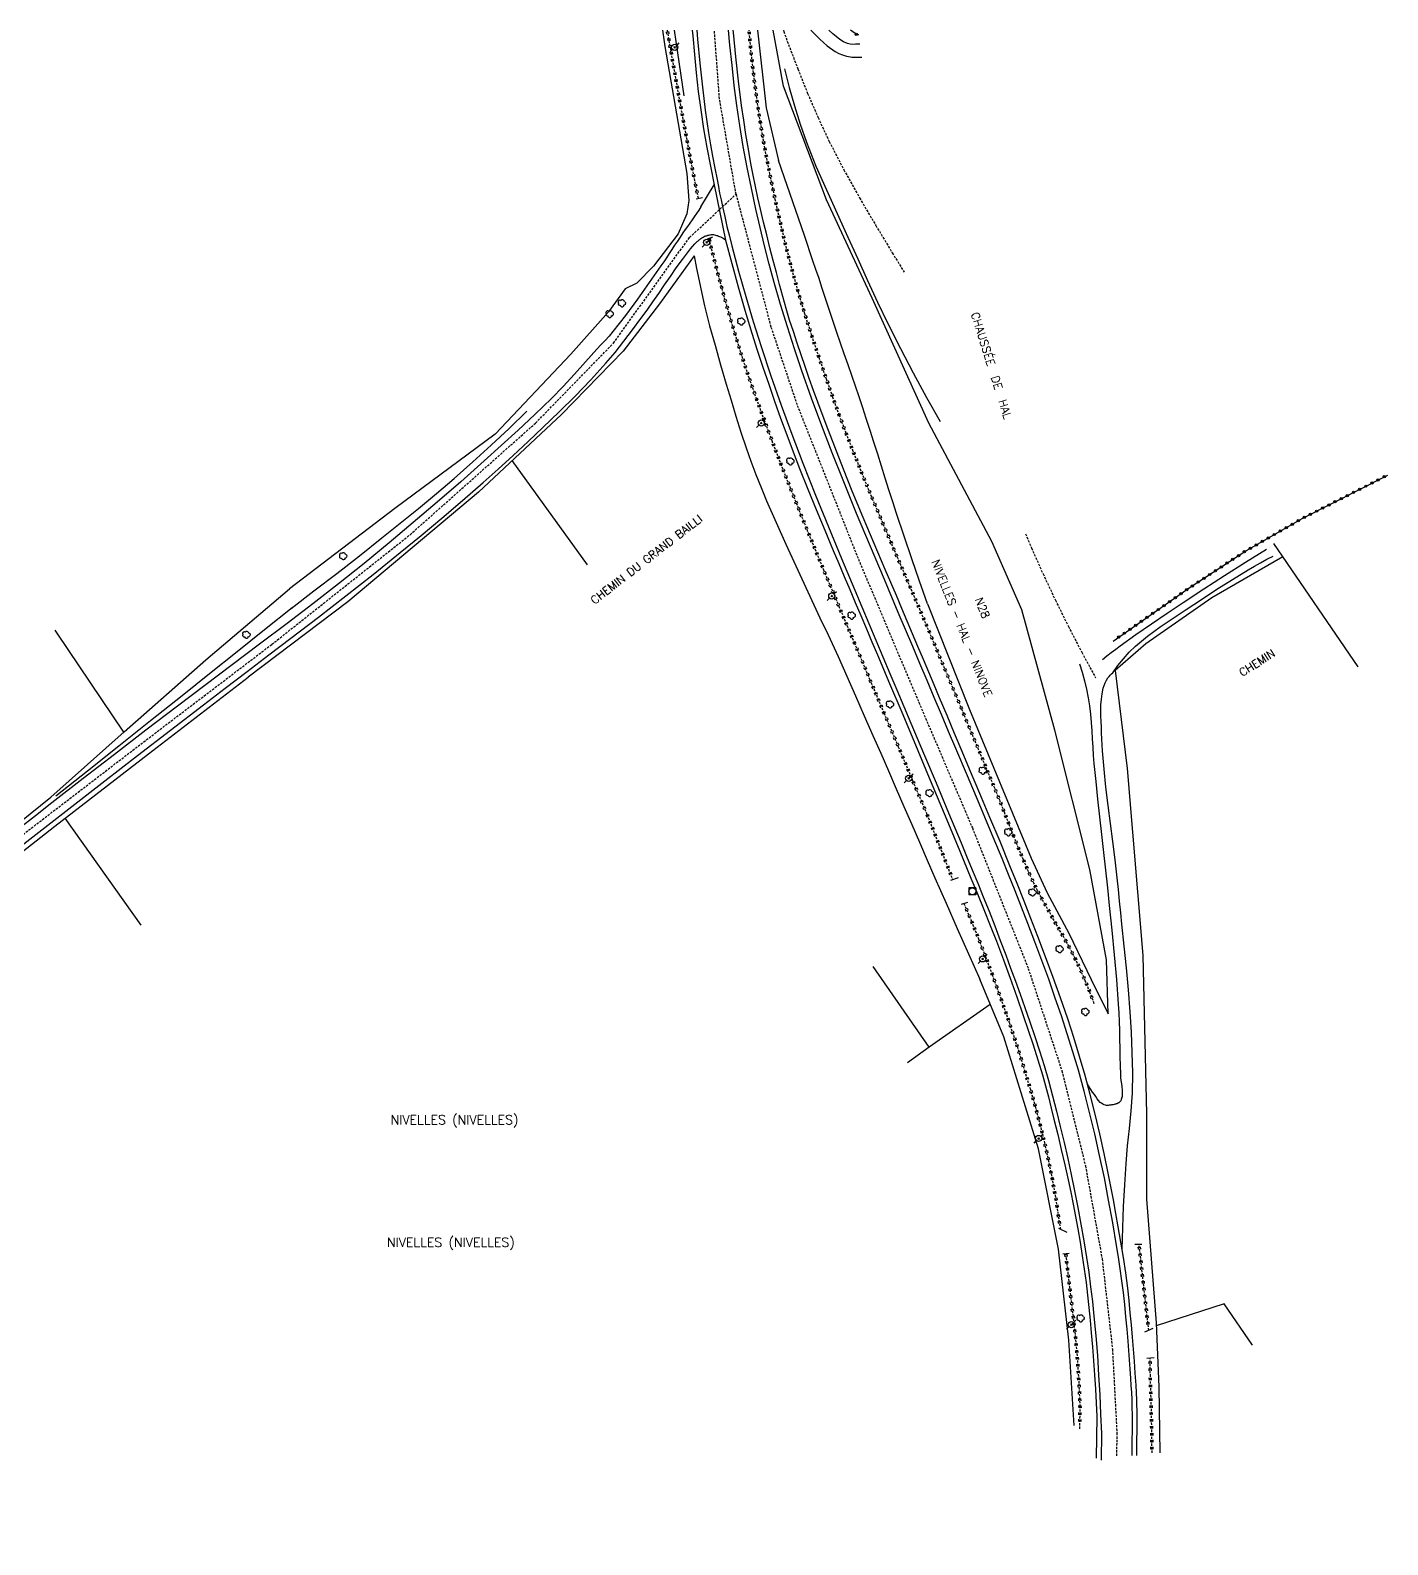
# Model space of a CAD drawing. Header units: millimetres. Extents: x 146000 to 146945, y 144000 to 145000.
# Drawn here: x 146380.1 to 146675, y 144671 to 145000 of the extents above; entities that cross this region are included whole.
import ezdxf
from ezdxf.enums import TextEntityAlignment as Align

# ---------------------------------------------------------------- set-up
doc = ezdxf.new("R2010")
doc.units = ezdxf.units.MM
doc.linetypes.add('DASHED', pattern=[0.75, 0.5, -0.25])
doc.layers.get('0').update_dxf_attribs({"linetype": 'CONTINUOUS'})
for name, color, linetype in [('W0001', 6, 'DASHED'), ('W0008', 7, 'CONTINUOUS'), ('W0017', 7, 'CONTINUOUS'), ('W0051', 7, 'CONTINUOUS'), ('W0070', 7, 'DASHED'), ('W0071', 7, 'CONTINUOUS'), ('W0120', 7, 'CONTINUOUS'), ('W0211', 2, 'CONTINUOUS'), ('W0220', 5, 'DASHED'), ('W0300', 7, 'CONTINUOUS'), ('W0323', 7, 'CONTINUOUS'), ('W0330', 7, 'CONTINUOUS'), ('W0420', 7, 'CONTINUOUS'), ('W0473', 7, 'CONTINUOUS'), ('W0980', 7, 'CONTINUOUS'), ('W0989', 7, 'CONTINUOUS'), ('W0990', 7, 'CONTINUOUS')]:
    doc.layers.add(name, color=color, linetype=linetype)
doc.styles.get("Standard").update_dxf_attribs({"font": 'romans.shx', "width": 0.85})

# ---------------------------------------------------------------- blocks, each defined once
blk = doc.blocks.new('T300')
for p, q in [((-0.8, 0.51), (-0.86, 0.34)), ((-0.86, 0.34), (-0.86, 0.17)), ((-0.86, 0.17), (-0.74, 0.06)), ((-0.69, 0.63), (-0.8, 0.51)), ((-0.8, -0.06), (-0.74, 0.06)), ((-0.74, 0.06), (-0.69, 0.11)), ((-0.57, 0.69), (-0.69, 0.63)), ((-0.46, 0.69), (-0.57, 0.69)), ((-0.29, 0.63), (-0.46, 0.69)), ((-0.29, 0.63), (-0.17, 0.74)), ((-0.23, 0.57), (-0.29, 0.63)), ((-0.17, 0.74), (-0.06, 0.8)), ((-0.06, 0.8), (0.06, 0.8)), ((0.06, 0.8), (0.23, 0.74)), ((0.23, 0.74), (0.34, 0.63)), ((0.34, 0.63), (0.4, 0.51)), ((0.46, 0.46), (0.34, 0.46)), ((0.4, 0.51), (0.4, 0.46)), ((0.57, 0.4), (0.46, 0.46)), ((0.57, 0.4), (0.69, 0.29)), ((0.69, 0.29), (0.74, 0.17)), ((0.74, 0.06), (0.69, -0.17)), ((0.74, 0.17), (0.74, 0.06)), ((-0.8, -0.17), (-0.8, -0.06)), ((-0.8, -0.23), (-0.8, -0.17)), ((-0.74, -0.34), (-0.8, -0.23)), ((-0.69, -0.4), (-0.74, -0.34)), ((-0.51, -0.46), (-0.69, -0.4)), ((-0.4, -0.46), (-0.51, -0.46)), ((-0.4, -0.46), (-0.34, -0.46)), ((-0.34, -0.46), (-0.34, -0.4)), ((-0.34, -0.51), (-0.34, -0.46)), ((-0.29, -0.63), (-0.34, -0.51)), ((-0.17, -0.74), (-0.29, -0.63)), ((-0.06, -0.8), (-0.17, -0.74)), ((0.06, -0.8), (-0.06, -0.8)), ((0.17, -0.74), (0.06, -0.8)), ((0.23, -0.69), (0.17, -0.74)), ((0.29, -0.46), (0.23, -0.46)), ((0.29, -0.63), (0.23, -0.69)), ((0.46, -0.4), (0.29, -0.46)), ((0.34, -0.51), (0.29, -0.63)), ((0.34, -0.51), (0.34, -0.46)), ((0.57, -0.34), (0.46, -0.4)), ((0.63, -0.29), (0.57, -0.34)), ((0.69, -0.17), (0.63, -0.29))]:
    blk.add_line(p, q)
blk = doc.blocks.new('T473')
for p, q in [((-0.166667, 0.166667), (0.166667, -0.166667)), ((-0.166667, -0.166667), (0.166667, 0.166667)), ((0.500001, 0.500001), (1.000002, 1.000002)), ((-1.000002, -1.000002), (-0.500001, -0.500001))]:
    blk.add_line(p, q)
blk.add_ellipse((0, 0), major_axis=(0.471405, 0.471405), ratio=1, start_param=5.4977871438, end_param=11.780972451)
blk = doc.blocks.new('T420')
for p, q in [((0.75, 0.75), (-0.75, 0.75)), ((-0.75, 0.75), (-0.75, -0.75)), ((0.75, 0.75), (0.75, -0.75)), ((0.75, -0.75), (-0.75, -0.75))]:
    blk.add_line(p, q)
blk.add_ellipse((0, 0), major_axis=(-0.53, 0.53), ratio=1, start_param=3.926991, end_param=10.210176)
blk = doc.blocks.new('t323o')
at = {"color": 0, "linetype": 'Continuous'}
for radius in [0.25, 0.15]:
    blk.add_circle((0, 0), radius, dxfattribs=at)
blk = doc.blocks.new('t220o')
at = {"color": 0, "linetype": 'Continuous'}
for p, q in [((-0.25, 0.25), (0.25, 0.25)), ((-0.25, -0.25), (0.25, -0.25))]:
    blk.add_line(p, q, dxfattribs=at)

msp = doc.modelspace()

# ---------------------------------------------------------------- linework, layer by layer
at = {"layer": 'W0001'}
for points in [[(146533.44, 144964.38), (146529.85, 144985.12), (146528.74, 145000)], [(146295.14, 144761.72), (146303.02, 144766.03), (146323.23, 144781.85), (146350.3, 144802.92), (146377.96, 144824.85), (146403.52, 144844.47), (146432.61, 144866.61), (146462.62, 144890.42), (146489.89, 144914.67), (146506.81, 144932.03), (146523.35, 144955.01), (146533.44, 144964.38)], [(146533.44, 144964.38), (146541.04, 144935.51), (146546.75, 144918.51), (146560.02, 144885.11), (146573.16, 144854), (146584.79, 144826.73), (146596.93, 144796.2), (146604.25, 144773.94), (146609.35, 144753.33), (146612.98, 144733.08), (146615.22, 144713.48), (146616.18, 144695.28), (146616.09, 144690.1)]]:
    msp.add_lwpolyline(points, dxfattribs=at)
at = {"layer": 'W0008'}
for points in [[(146523.94, 145000), (146524.04, 144998.79), (146524.4, 144994.77), (146524.79, 144990.75), (146525.23, 144986.73), (146525.76, 144982.72), (146526.39, 144978.62), (146527.11, 144974.53), (146527.88, 144970.46), (146528.68, 144966.39)], [(146620.49, 144690.37), (146620.49, 144690.37), (146620.6, 144699.16), (146620.6, 144699.16), (146620.49, 144702.4), (146620.34, 144705.64), (146620.18, 144708.26), (146619.99, 144710.87), (146619.77, 144713.49), (146619.55, 144716.1), (146619.33, 144718.75), (146619.1, 144721.41), (146618.85, 144724.06), (146618.55, 144726.71), (146618.1, 144730.05), (146617.59, 144733.39), (146617.05, 144736.72), (146616.49, 144740.05), (146615.98, 144742.98), (146615.45, 144745.9), (146614.9, 144748.82), (146614.31, 144751.74), (146613.4, 144756.01), (146612.46, 144760.28), (146611.46, 144764.54), (146610.39, 144768.78), (146609.26, 144772.93), (146608.08, 144777.06), (146606.83, 144781.18), (146605.51, 144785.27), (146603.97, 144789.78), (146602.35, 144794.25), (146600.68, 144798.71), (146598.99, 144803.16), (146597.52, 144807.01), (146596.02, 144810.84), (146594.5, 144814.67), (146592.96, 144818.49), (146590.8, 144823.74), (146588.61, 144828.98), (146586.4, 144834.21), (146584.2, 144839.45), (146582.57, 144843.34), (146580.94, 144847.23), (146579.3, 144851.12), (146577.66, 144855.01), (146576.49, 144857.79), (146575.32, 144860.56), (146574.15, 144863.33), (146572.97, 144866.1), (146571.8, 144868.88), (146570.63, 144871.65), (146569.46, 144874.42), (146568.28, 144877.19), (146565.87, 144882.85), (146563.45, 144888.51), (146561.05, 144894.18), (146558.71, 144899.87), (146556.78, 144904.68), (146554.89, 144909.51), (146553.03, 144914.35), (146551.22, 144919.2), (146550.28, 144921.77), (146549.36, 144924.35), (146548.47, 144926.93), (146547.58, 144929.52), (146546.74, 144932.03), (146545.91, 144934.54), (146545.09, 144937.06), (146544.32, 144939.59), (146543.58, 144942.18), (146542.88, 144944.77), (146542.21, 144947.37), (146541.53, 144949.97), (146540.81, 144952.75), (146540.1, 144955.54), (146539.41, 144958.33), (146538.76, 144961.12), (146538.2, 144963.59), (146537.67, 144966.07), (146537.16, 144968.55), (146536.68, 144971.03), (146536.12, 144974.19), (146535.59, 144977.35), (146535.11, 144980.51), (146534.66, 144983.68), (146534, 144988.96), (146533.4, 144994.25), (146532.88, 144999.55), (146532.84, 145000)], [(146525.83, 144961.64), (146528.68, 144966.39)], [(146525.83, 144961.64), (146525.36, 144960.91), (146524.87, 144960.2), (146524.38, 144959.5), (146523.88, 144958.8), (146523.38, 144958.1), (146522.88, 144957.4), (146522.39, 144956.69), (146521.9, 144955.98), (146521.3, 144955.09), (146520.7, 144954.19), (146520.11, 144953.29), (146519.53, 144952.39), (146518.94, 144951.49), (146518.34, 144950.59), (146517.74, 144949.7), (146517.13, 144948.81), (146514.6, 144945.18), (146512.05, 144941.58), (146509.43, 144938.01), (146506.7, 144934.53), (146505.86, 144933.54), (146504.98, 144932.58), (146504.09, 144931.64), (146503.21, 144930.69), (146500.77, 144927.99), (146498.33, 144925.29), (146495.86, 144922.61), (146493.32, 144920), (146489.76, 144916.52), (146486.13, 144913.12), (146482.45, 144909.78), (146478.74, 144906.46), (146473.65, 144901.94), (146468.51, 144897.46), (146463.33, 144893.04), (146458.1, 144888.67), (146452.62, 144884.19), (146447.09, 144879.78), (146441.51, 144875.42), (146435.89, 144871.13)], [(146436.7, 144867.94), (146442.71, 144872.5), (146448.68, 144877.11), (146454.59, 144881.79), (146460.47, 144886.52), (146465.02, 144890.26), (146469.54, 144894.04), (146474.03, 144897.87), (146478.47, 144901.74), (146481.78, 144904.68), (146485.05, 144907.64), (146488.3, 144910.64), (146491.5, 144913.69), (146495, 144917.1), (146498.47, 144920.54), (146501.87, 144924.06), (146505.16, 144927.67), (146507.15, 144930.03), (146509.07, 144932.45), (146510.94, 144934.9), (146512.79, 144937.37), (146514.11, 144939.18), (146515.4, 144941), (146516.66, 144942.85), (146517.92, 144944.69), (146519.19, 144946.54), (146520.47, 144948.37), (146521.79, 144950.18), (146523.14, 144951.96), (146523.58, 144952.51), (146524.02, 144953.06), (146524.48, 144953.59), (146524.98, 144954.09), (146525.12, 144954.22), (146525.27, 144954.34), (146525.43, 144954.45), (146525.58, 144954.56), (146525.81, 144954.74), (146526.04, 144954.92), (146526.28, 144955.09), (146526.54, 144955.23), (146526.57, 144955.25), (146526.59, 144955.26), (146526.62, 144955.26), (146526.65, 144955.27), (146526.68, 144955.27), (146526.71, 144955.28), (146526.74, 144955.29), (146526.77, 144955.29), (146526.86, 144955.32), (146526.96, 144955.35), (146527.05, 144955.38), (146527.15, 144955.41), (146527.24, 144955.44), (146527.34, 144955.47), (146527.44, 144955.49), (146527.53, 144955.52), (146527.72, 144955.55), (146527.91, 144955.59), (146528.1, 144955.61), (146528.29, 144955.62), (146528.52, 144955.6), (146528.74, 144955.56), (146528.96, 144955.51), (146529.18, 144955.45), (146529.4, 144955.39), (146529.62, 144955.31), (146529.83, 144955.23), (146530.04, 144955.13), (146530.33, 144954.97), (146530.63, 144954.82), (146530.91, 144954.64), (146531.17, 144954.43)], [(146531.17, 144954.43), (146532.5, 144949.34), (146533.9, 144944.28), (146535.36, 144939.23), (146536.9, 144934.2), (146538.07, 144930.5), (146539.29, 144926.8), (146540.54, 144923.12), (146541.83, 144919.45)], [(146541.83, 144919.45), (146543.14, 144915.76), (146544.48, 144912.09), (146545.85, 144908.43), (146547.26, 144904.79), (146549.04, 144900.32), (146550.86, 144895.87), (146552.72, 144891.44), (146554.57, 144887), (146555.76, 144884.16), (146556.95, 144881.33), (146558.15, 144878.49), (146559.36, 144875.66), (146560.56, 144872.83), (146561.77, 144869.99), (146562.97, 144867.16), (146564.17, 144864.33), (146566.81, 144858.09), (146569.45, 144851.85), (146572.08, 144845.61), (146574.7, 144839.36), (146577.16, 144833.48), (146579.61, 144827.59), (146582.05, 144821.7), (146584.47, 144815.8), (146585.88, 144812.39), (146587.28, 144808.97), (146588.67, 144805.54), (146590.02, 144802.1), (146591.52, 144798.09), (146592.99, 144794.07), (146594.42, 144790.04), (146595.82, 144786), (146596.91, 144782.78), (146597.98, 144779.56), (146599.01, 144776.33), (146599.99, 144773.08), (146600.67, 144770.69), (146601.3, 144768.28), (146601.92, 144765.86), (146602.52, 144763.44), (146603.33, 144760.15), (146604.11, 144756.86), (146604.87, 144753.56), (146605.61, 144750.25), (146606.17, 144747.6), (146606.71, 144744.95), (146607.23, 144742.29), (146607.72, 144739.62), (146608.21, 144736.71), (146608.66, 144733.79), (146609.09, 144730.86), (146609.48, 144727.93), (146609.8, 144725.22), (146610.09, 144722.5), (146610.36, 144719.77), (146610.61, 144717.05), (146610.88, 144714), (146611.13, 144710.94), (146611.35, 144707.88), (146611.55, 144704.82), (146611.71, 144701.83), (146611.84, 144698.84), (146611.84, 144698.84), (146611.69, 144689.83), (146611.69, 144689.83)], [(146435.89, 144871.13), (146429.93, 144866.65), (146423.97, 144862.17), (146418.02, 144857.67), (146412.09, 144853.15), (146405.24, 144847.93), (146398.4, 144842.68), (146391.57, 144837.42), (146384.76, 144832.14), (146381.23, 144829.38), (146377.7, 144826.62)], [(146377.41, 144822.25), (146383.28, 144826.83), (146389.15, 144831.4), (146396.28, 144836.94), (146403.41, 144842.46), (146410.56, 144847.97), (146417.71, 144853.47), (146422.45, 144857.1), (146427.2, 144860.72), (146431.95, 144864.34), (146436.7, 144867.94)]]:
    msp.add_lwpolyline(points, dxfattribs=at)
at = {"layer": 'W0017'}
for points in [[(146549.7, 145000), (146550.13, 144999.57), (146551.62, 144998.05), (146553.21, 144996.61), (146554.97, 144995.38), (146555.76, 144994.97), (146556.59, 144994.65), (146557.44, 144994.41), (146558.3, 144994.22), (146558.59, 144994.18), (146558.89, 144994.17), (146559.18, 144994.18), (146559.47, 144994.18), (146559.94, 144994.18), (146560.42, 144994.18), (146560.74, 144994.19)], [(146560.37, 144996.99), (146559.98, 144996.97), (146559.4, 144996.95), (146558.82, 144996.94), (146558.23, 144996.99), (146557.65, 144997.12), (146556.77, 144997.51), (146555.96, 144998.03), (146555.21, 144998.62), (146554.48, 144999.22), (146553.58, 145000)]]:
    msp.add_lwpolyline(points, dxfattribs=at)
at = {"layer": 'W0051'}
for points in [[(146524.92, 145000), (146525.08, 144998.04), (146525.58, 144992.84), (146526.13, 144987.65), (146526.42, 144985.16), (146526.74, 144982.67), (146527.08, 144980.18), (146527.46, 144977.7), (146527.88, 144975.15), (146528.33, 144972.62), (146528.81, 144970.08), (146529.33, 144967.56)], [(146619.51, 144690.37), (146619.6, 144699.1), (146619.6, 144699.1), (146619.6, 144699.1), (146619.6, 144699.1), (146619.54, 144700.98), (146619.48, 144702.52), (146619.41, 144704.06), (146619.32, 144705.61), (146619.23, 144707.15), (146619.1, 144709.17), (146618.95, 144711.18), (146618.8, 144713.19), (146618.63, 144715.2), (146618.4, 144717.86), (146618.16, 144720.51), (146617.9, 144723.16), (146617.6, 144725.8), (146617.28, 144728.36), (146616.92, 144730.91), (146616.54, 144733.46), (146616.13, 144736), (146615.29, 144740.91), (146614.4, 144745.82), (146613.46, 144750.71), (146612.44, 144755.58), (146611.39, 144760.24), (146610.27, 144764.88), (146609.08, 144769.51), (146607.82, 144774.11), (146606.65, 144778.06), (146605.42, 144781.97), (146604.13, 144785.88), (146602.8, 144789.77), (146601.37, 144793.84), (146599.88, 144797.89), (146598.36, 144801.94), (146596.83, 144805.97), (146595.46, 144809.51), (146594.07, 144813.05), (146592.66, 144816.58), (146591.23, 144820.1), (146588.75, 144826.08), (146586.23, 144832.05), (146583.7, 144838.01), (146581.18, 144843.98), (146579.62, 144847.67), (146578.06, 144851.37), (146576.5, 144855.06), (146574.94, 144858.75), (146573.38, 144862.44), (146571.82, 144866.14), (146570.26, 144869.83), (146568.7, 144873.53), (146565.67, 144880.7), (146562.63, 144887.87), (146559.62, 144895.05), (146556.69, 144902.27), (146554.36, 144908.18), (146552.06, 144914.1), (146549.84, 144920.05), (146547.71, 144926.04), (146546.12, 144930.81), (146544.59, 144935.6), (146543.14, 144940.41), (146541.75, 144945.23), (146540.67, 144949.19), (146539.64, 144953.17), (146538.68, 144957.15), (146537.76, 144961.15), (146536.79, 144965.67), (146535.87, 144970.21), (146535.02, 144974.76), (146534.26, 144979.32), (146533.62, 144983.67), (146533.06, 144988.04), (146532.57, 144992.41), (146532.12, 144996.78), (146531.82, 145000)], [(146529.33, 144967.56), (146529.6, 144966.09), (146529.88, 144964.62), (146530.18, 144963.16), (146530.49, 144961.7), (146530.98, 144959.55), (146531.48, 144957.41), (146532, 144955.27), (146532.55, 144953.14)], [(146528.68, 144966.39), (146531.17, 144954.43)], [(146532.55, 144953.14), (146534, 144947.64), (146535.54, 144942.16), (146537.16, 144936.71), (146538.87, 144931.28), (146541, 144924.9), (146543.24, 144918.56), (146545.57, 144912.25), (146547.95, 144905.96), (146550.68, 144899.02), (146553.51, 144892.12), (146556.38, 144885.23), (146559.25, 144878.35), (146560.76, 144874.74), (146562.28, 144871.12), (146563.81, 144867.51), (146565.34, 144863.91), (146566.87, 144860.3), (146568.4, 144856.69), (146569.93, 144853.08), (146571.45, 144849.47), (146574.18, 144842.98), (146576.9, 144836.49), (146579.61, 144830), (146582.32, 144823.5), (146583.54, 144820.57), (146584.76, 144817.64), (146585.98, 144814.7), (146587.17, 144811.76), (146588.41, 144808.61), (146589.64, 144805.45), (146590.85, 144802.29), (146592.04, 144799.12), (146593.1, 144796.28), (146594.15, 144793.43), (146595.18, 144790.58), (146596.18, 144787.71), (146597.27, 144784.58), (146598.34, 144781.43), (146599.38, 144778.28), (146600.36, 144775.1), (146601.31, 144771.82), (146602.21, 144768.51), (146603.06, 144765.2), (146603.89, 144761.88), (146604.72, 144758.39), (146605.52, 144754.9), (146606.28, 144751.4), (146607.01, 144747.89), (146607.72, 144744.28), (146608.39, 144740.67), (146609.02, 144737.04), (146609.6, 144733.42), (146610.07, 144730.23), (146610.48, 144727.05), (146610.86, 144723.86), (146611.2, 144720.66), (146611.59, 144716.39), (146611.94, 144712.11), (146612.22, 144707.82), (146612.47, 144703.54), (146612.66, 144699.35), (146612.81, 144695.15), (146612.78, 144689.38), (146612.78, 144689.38)]]:
    msp.add_lwpolyline(points, dxfattribs=at)
at = {"layer": 'W0070'}
for points in [[(146543.72, 145000), (146543.81, 144999.74), (146544.84, 144996.93), (146546.88, 144991.6), (146549, 144986.29), (146551.26, 144981.04), (146553.68, 144975.87), (146556.87, 144969.68), (146560.27, 144963.6), (146563.8, 144957.61), (146567.4, 144951.67), (146569.95, 144947.46)], [(146596.36, 144890.62), (146597.64, 144887.55), (146600.14, 144881.91), (146602.84, 144876.18), (146605.65, 144870.5), (146608.56, 144864.87), (146611.57, 144859.29)]]:
    msp.add_lwpolyline(points, dxfattribs=at)
at = {"layer": 'W0071'}
for points in [[(146648.68, 144887.23), (146644.12, 144884.38), (146639.58, 144881.5), (146635.07, 144878.58), (146630.58, 144875.62), (146627.13, 144873.32), (146623.7, 144871), (146620.29, 144868.65), (146616.92, 144866.24), (146615.93, 144865.51), (146614.95, 144864.76), (146613.99, 144864), (146613.03, 144863.23)], [(146615.34, 144860.44), (146616.42, 144861.99), (146617.59, 144863.47), (146618.85, 144864.87), (146620.2, 144866.2), (146622.81, 144868.4), (146625.58, 144870.38), (146628.41, 144872.26), (146631.23, 144874.14), (146634.55, 144876.37), (146637.9, 144878.57), (146641.28, 144880.72), (146644.71, 144882.8), (146646.05, 144883.58), (146647.41, 144884.34), (146648.78, 144885.07), (146650.17, 144885.77)], [(146608.09, 144862.34), (146608.67, 144860.53), (146609.18, 144858.7), (146609.62, 144856.85), (146609.98, 144854.99), (146610.24, 144853.21), (146610.45, 144851.42), (146610.6, 144849.64), (146610.72, 144847.84), (146610.83, 144846.05), (146610.94, 144844.26), (146611.06, 144842.48), (146611.21, 144840.69), (146611.6, 144836.83), (146612, 144832.97), (146612.42, 144829.11), (146612.85, 144825.26), (146613.28, 144821.4), (146613.71, 144817.54), (146614.12, 144813.69), (146614.51, 144809.83), (146615.06, 144804.49), (146615.61, 144799.15), (146616.11, 144793.8), (146616.5, 144788.44), (146616.6, 144786.54), (146616.67, 144784.63), (146616.73, 144782.72), (146616.77, 144780.81), (146616.8, 144778.9), (146616.84, 144776.99), (146616.88, 144775.08), (146616.94, 144773.17), (146616.98, 144772.49), (146617.07, 144771.82), (146617.17, 144771.15), (146617.26, 144770.48), (146617.33, 144769.78), (146617.35, 144769.09), (146617.3, 144768.39), (146617.15, 144767.7), (146617.1, 144767.56), (146617.03, 144767.44), (146616.94, 144767.33), (146616.85, 144767.23), (146616.79, 144767.17), (146616.74, 144767.12), (146616.68, 144767.07), (146616.61, 144767.03), (146616.55, 144766.98), (146616.48, 144766.94), (146616.41, 144766.9), (146616.33, 144766.86), (146616.24, 144766.83), (146616.15, 144766.79), (146616.05, 144766.76), (146615.96, 144766.73), (146615.78, 144766.68), (146615.59, 144766.64), (146615.4, 144766.59), (146615.22, 144766.56), (146615.03, 144766.53), (146614.85, 144766.5), (146614.66, 144766.48), (146614.48, 144766.46), (146614.29, 144766.45), (146614.11, 144766.43), (146613.92, 144766.43), (146613.73, 144766.46), (146613.42, 144766.56), (146613.12, 144766.71), (146612.84, 144766.9), (146612.58, 144767.1), (146612.21, 144767.48), (146611.89, 144767.9), (146611.6, 144768.34), (146611.31, 144768.77), (146610.92, 144769.33), (146610.53, 144769.9), (146610.16, 144770.47), (146609.8, 144771.05)], [(146617.31, 144735.21), (146617.45, 144739.86), (146617.64, 144744.51), (146617.88, 144749.16), (146618.17, 144753.8), (146618.5, 144757.62), (146618.93, 144761.44), (146619.32, 144765.26), (146619.55, 144769.09), (146619.62, 144773.52), (146619.53, 144777.94), (146619.35, 144782.36), (146619.1, 144786.78), (146618.74, 144791.54), (146618.26, 144796.29), (146617.75, 144801.04), (146617.26, 144805.78), (146617.02, 144808.3), (146616.77, 144810.82), (146616.53, 144813.34), (146616.28, 144815.86), (146615.84, 144819.8), (146615.34, 144823.74), (146614.82, 144827.67), (146614.3, 144831.6), (146613.81, 144835.54), (146613.39, 144839.49), (146613.06, 144843.45), (146612.85, 144847.41), (146612.81, 144848.62), (146612.76, 144849.82), (146612.72, 144851.03), (146612.7, 144852.23), (146612.73, 144853.45), (146612.82, 144854.66), (146612.97, 144855.87), (146613.21, 144857.07), (146613.39, 144857.66), (146613.63, 144858.24), (146613.91, 144858.79), (146614.24, 144859.31), (146614.48, 144859.62), (146614.74, 144859.92), (146615.03, 144860.19), (146615.33, 144860.44)]]:
    msp.add_lwpolyline(points, dxfattribs=at)
at = {"layer": 'W0120'}
for points in [[(146524.8, 144963.35), (146526.16, 144963.67)], [(146528.3, 144955.04), (146527.17, 144954.6)], [(146581.71, 144815.86), (146580.04, 144815.27)], [(146582.4, 144810.13), (146583.81, 144810.6)], [(146605.42, 144738.86), (146603.61, 144739.7)], [(146604.46, 144734.18), (146605.84, 144734.35)], [(146620.11, 144736.32), (146621.58, 144736.26)], [(146623.98, 144717.95), (146622.2, 144717.15)], [(146622.67, 144711.51), (146624.29, 144711.64)]]:
    msp.add_lwpolyline(points, dxfattribs=at)
at = {"layer": 'W0211'}
for points in [[(146522.18, 144985.75), (146520.82, 144995.07), (146520.11, 145000)], [(146543.96, 144991.61), (146544.98, 144987.58), (146546.12, 144983.59), (146547.38, 144979.63), (146548.75, 144975.71), (146550.81, 144970.47), (146553.07, 144965.31), (146555.42, 144960.19), (146557.76, 144955.07), (146559.88, 144950.35), (146562.01, 144945.64), (146564.19, 144940.94), (146566.44, 144936.29), (146569.16, 144930.9), (146571.96, 144925.56), (146574.83, 144920.25), (146577.78, 144914.99)], [(146575.02, 144875.42), (146573.31, 144880.3), (146571.62, 144885.19), (146569.96, 144890.08), (146568.32, 144894.99), (146567.48, 144897.56), (146566.65, 144900.14), (146565.84, 144902.73), (146565.03, 144905.32), (146564.22, 144907.9), (146563.41, 144910.49), (146562.58, 144913.07), (146561.74, 144915.65), (146560.96, 144917.99), (146560.18, 144920.34), (146559.38, 144922.68), (146558.58, 144925.01), (146557.77, 144927.35), (146556.97, 144929.69), (146556.17, 144932.03), (146555.37, 144934.37), (146554.72, 144936.32), (146554.06, 144938.26), (146553.41, 144940.21), (146552.77, 144942.16), (146552.12, 144944.11), (146551.47, 144946.06), (146550.81, 144948), (146550.15, 144949.95), (146548.3, 144955.4), (146546.44, 144960.85), (146544.57, 144966.3), (146542.69, 144971.74)], [(146524.35, 144951.01), (146524.85, 144948.27), (146525.4, 144945.54), (146525.99, 144942.82), (146526.62, 144940.11), (146527.71, 144935.83), (146528.88, 144931.57), (146530.09, 144927.33), (146531.33, 144923.09), (146532.35, 144919.63), (146533.38, 144916.17), (146534.46, 144912.73), (146535.61, 144909.31), (146536.66, 144906.41), (146537.76, 144903.53), (146538.91, 144900.66), (146540.09, 144897.81), (146542.14, 144893.06), (146544.26, 144888.35), (146546.43, 144883.66), (146548.59, 144878.96), (146549.46, 144877.08), (146550.34, 144875.2), (146551.22, 144873.33), (146552.11, 144871.45), (146553, 144869.58), (146553.88, 144867.7), (146554.76, 144865.82), (146555.62, 144863.94), (146557.54, 144859.67), (146559.43, 144855.39), (146561.31, 144851.1), (146563.18, 144846.82), (146564.88, 144842.95), (146566.56, 144839.09), (146568.25, 144835.22), (146569.93, 144831.35), (146571.61, 144827.48), (146573.29, 144823.61), (146574.98, 144819.74), (146576.67, 144815.88), (146579.09, 144810.36), (146581.51, 144804.86), (146583.95, 144799.35), (146586.39, 144793.85)], [(146436.77, 144874.42), (146441.75, 144878.19), (146446.7, 144882), (146451.62, 144885.84), (146456.51, 144889.72), (146460.48, 144892.9), (146464.44, 144896.11), (146468.36, 144899.35), (146472.23, 144902.66), (146476.25, 144906.22), (146480.23, 144909.84), (146484.15, 144913.5), (146488.02, 144917.23)], [(146385.65, 144833.67), (146392.51, 144839.12), (146399.37, 144844.57), (146406.22, 144850.02), (146413.08, 144855.48), (146419.06, 144860.25), (146425.03, 144865.02), (146431.01, 144869.8), (146436.98, 144874.57)]]:
    msp.add_lwpolyline(points, dxfattribs=at)
at = {"layer": 'W0220'}
for points in [[(146518.48, 145000), (146519.17, 144995.96), (146520.88, 144986.29), (146522.65, 144976.64), (146524.48, 144966.99)], [(146611.27, 144788.53), (146610.33, 144791.02), (146609.33, 144793.49), (146608.27, 144795.93), (146607.14, 144798.34), (146606.48, 144799.64), (146605.8, 144800.92), (146605.1, 144802.19), (146604.38, 144803.45), (146603.65, 144804.71), (146602.92, 144805.97), (146602.21, 144807.23), (146601.5, 144808.49), (146600.64, 144810.04), (146599.78, 144811.57), (146598.93, 144813.13), (146598.14, 144814.7), (146596.98, 144817.24), (146595.87, 144819.8), (146594.81, 144822.37), (146593.77, 144824.96), (146592.76, 144827.55), (146591.74, 144830.15), (146590.72, 144832.74), (146589.66, 144835.32), (146586.15, 144843.76), (146582.63, 144852.19), (146579.09, 144860.62), (146575.55, 144869.05), (146573.47, 144873.98), (146571.36, 144878.9), (146569.24, 144883.82), (146567.13, 144888.74), (146565.02, 144893.66), (146562.94, 144898.59), (146560.9, 144903.54), (146558.91, 144908.51), (146557.39, 144912.41), (146555.92, 144916.32), (146554.5, 144920.24), (146553.11, 144924.18), (146551.49, 144928.92), (146549.91, 144933.66), (146548.4, 144938.43), (146546.96, 144943.22), (146545.94, 144946.8), (146544.99, 144950.41), (146544.08, 144954.02), (146543.23, 144957.65), (146541.98, 144963.21), (146540.8, 144968.78), (146539.71, 144974.36), (146538.75, 144979.98), (146537.94, 144985.35), (146537.24, 144990.74), (146536.64, 144996.15), (146536.3, 145000)], [(146524.48, 144966.99), (146525.23, 144963.45)], [(146527.52, 144954.74), (146529.15, 144948.31), (146530.89, 144941.91), (146532.73, 144935.53), (146534.69, 144929.19), (146536.22, 144924.58), (146537.83, 144919.99), (146539.51, 144915.43), (146541.22, 144910.88), (146543.14, 144905.83), (146545.12, 144900.8), (146547.12, 144895.78), (146549.15, 144890.78), (146552.43, 144882.82), (146555.76, 144874.89), (146559.12, 144866.98), (146562.47, 144859.05), (146565.58, 144851.7), (146568.69, 144844.36), (146571.8, 144837.01), (146574.92, 144829.67)], [(146574.92, 144829.67), (146580.53, 144815.44)], [(146582.97, 144810.32), (146584.57, 144806.49), (146586.12, 144802.65), (146587.62, 144798.79), (146589.08, 144794.91), (146590.95, 144789.72), (146592.76, 144784.51), (146594.5, 144779.28), (146596.15, 144774.02), (146597.32, 144770.14), (146598.43, 144766.25), (146599.47, 144762.34), (146600.44, 144758.4), (146601.28, 144754.59), (146602.06, 144750.77), (146602.75, 144746.93), (146603.38, 144743.08)], [(146604.02, 144739.51), (146603.38, 144743.08)], [(146608.21, 144700.99), (146607.99, 144706.06), (146607.66, 144711.28), (146607.25, 144715.92), (146606.73, 144720.56), (146606.17, 144725.18), (146605.62, 144729.81), (146605.5, 144730.92), (146605.37, 144732.04), (146605.24, 144733.15), (146605.11, 144734.26)], [(146623.11, 144717.56), (146621.01, 144736.28)], [(146623.46, 144707.55), (146623.42, 144711.57)], [(146623.79, 144695.53), (146623.65, 144701.49), (146623.46, 144707.55)], [(146608.13, 144696.16), (146608.21, 144700.84), (146608.21, 144700.99)], [(146623.82, 144690.97), (146623.79, 144695.43), (146623.79, 144695.53)]]:
    msp.add_lwpolyline(points, dxfattribs=at)
at = {"layer": 'W0323'}
for points in [[(146560.1, 144999.04), (146559.8, 144998.94), (146558.34, 145000)], [(146615.36, 144867.31), (146632.12, 144878.99), (146643.98, 144886.77), (146656.44, 144893.95), (146675.03, 144903.38)]]:
    msp.add_lwpolyline(points, dxfattribs=at)
at = {"layer": 'W0330'}
for points in [[(146517.45, 145000), (146517.98, 144996.49), (146522.73, 144968.9), (146523.22, 144963), (146522.74, 144960.1), (146520.88, 144955.79), (146515.51, 144948.78), (146511.89, 144945.03), (146509.34, 144943.81), (146505.75, 144938.82), (146497.57, 144929.63), (146481.14, 144912.26), (146459.29, 144896.09), (146436.41, 144878.64)], [(146538.08, 145000), (146539.99, 144983.13), (146542.69, 144971.74)], [(146614.27, 144786.33), (146613.96, 144798.06), (146610.3, 144817.65), (146602.74, 144847.99), (146595.56, 144874.07), (146589.03, 144888.92), (146575.36, 144914.68), (146563.02, 144941.78), (146553.1, 144963.15), (146543.78, 144987.86), (146541.49, 145000)], [(146524.35, 144951.01), (146516.8, 144940.61), (146508.89, 144930.28), (146495.54, 144916.55), (146477.46, 144899.64), (146449.07, 144875.82), (146427.47, 144859.48)], [(146501.15, 144883.88), (146484.83, 144906.54)], [(146668.6, 144861.72), (146650.28, 144888.5)], [(146652.26, 144885.59), (146636.8, 144876.67), (146622.49, 144866.69), (146615.82, 144860.9), (146618.41, 144839.6), (146621.79, 144798.97), (146622.6, 144764.61), (146622.61, 144746.04), (146624.72, 144719.23), (146625.3, 144705.24), (146625.54, 144690.93)], [(146297.53, 144776.82), (146293.04, 144774.04), (146295, 144770.82), (146297.25, 144768.88), (146299, 144768.43), (146301.54, 144769.03), (146305.69, 144771.12), (146322.75, 144784.47), (146337, 144795.41), (146357.27, 144811.82), (146366.17, 144818.65), (146384.59, 144833.39), (146400.48, 144847.57), (146418.24, 144863.24), (146436.41, 144878.64)], [(146575.02, 144875.42), (146584.13, 144852.42), (146597.55, 144820.14), (146601.05, 144812.62), (146605.72, 144803.86), (146610.62, 144793.81), (146614.27, 144786.33)], [(146400.45, 144847.54), (146385.95, 144869.05), (146385.54, 144869.67)], [(146299.96, 144671), (146300.73, 144687.96), (146301.7, 144717.95), (146301.55, 144740.25), (146300.6, 144756.93), (146300.91, 144758.67), (146302.1, 144760.64), (146304.44, 144763.06), (146317.33, 144773.85), (146344, 144794.86), (146369.53, 144814.68), (146385.45, 144827.13), (146405.82, 144842.78), (146427.47, 144859.48)], [(146404.21, 144805.61), (146387.71, 144828.87)], [(146575.41, 144779.11), (146563.25, 144796.63)], [(146606.9, 144696.89), (146605.75, 144715.42), (146603.53, 144735.21), (146599.14, 144757.03), (146591.66, 144781.3), (146586.39, 144793.85)], [(146588.69, 144788.35), (146575.41, 144779.11), (146570.66, 144775.67)], [(146645.65, 144714.34), (146639.46, 144723.33), (146624.75, 144718.52)]]:
    msp.add_lwpolyline(points, dxfattribs=at)

# ---------------------------------------------------------------- block references
at = {"layer": 'W0220'}
for p, rotation in [((146518.57, 144999.46), 279.7008319382028), ((146518.82, 144997.98), 279.7008319382028), ((146536.35, 144999.41), 95.15694492111368), ((146536.48, 144997.92), 95.15694492111368), ((146519.07, 144996.5), 279.7008319382028), ((146519.33, 144995.02), 280.0469613465281), ((146519.59, 144993.54), 280.0469613465281), ((146536.62, 144996.42), 95.15694492111368), ((146536.78, 144994.93), 96.2822276879956), ((146536.94, 144993.44), 96.2822276879956), ((146519.86, 144992.07), 280.0469613465281), ((146520.12, 144990.59), 280.0469613465281), ((146537.11, 144991.95), 96.2822276879956), ((146537.28, 144990.46), 97.40750818435413), ((146520.38, 144989.11), 280.0469613465281), ((146520.64, 144987.64), 280.0469613465281), ((146537.47, 144988.97), 97.40750818435413), ((146537.66, 144987.48), 97.40750818435413), ((146520.9, 144986.16), 280.3930914279078), ((146521.17, 144984.68), 280.3930914279078), ((146537.86, 144986), 97.40750818435413), ((146538.07, 144984.51), 98.53278640864738), ((146521.45, 144983.21), 280.3930914279078), ((146521.72, 144981.73), 280.3930914279078), ((146521.99, 144980.26), 280.3930914279078), ((146538.29, 144983.03), 98.53278640864738), ((146538.51, 144981.54), 98.53278640864738), ((146522.26, 144978.78), 280.3930914279078), ((146522.53, 144977.31), 280.3930914279078), ((146538.73, 144980.06), 98.53278640864738), ((146538.99, 144978.58), 99.77200554683755), ((146539.24, 144977.1), 99.77200554683755), ((146522.8, 144975.83), 280.7392221828054), ((146523.08, 144974.36), 280.7392221828054), ((146539.5, 144975.63), 99.77200554683755), ((146539.76, 144974.15), 101.0087771738834), ((146523.36, 144972.88), 280.7392221828054), ((146523.64, 144971.41), 280.7392221828054), ((146540.04, 144972.68), 101.0087771738834), ((146540.33, 144971.2), 101.0087771738834), ((146523.92, 144969.94), 280.7392221828054), ((146524.2, 144968.46), 280.7392221828054), ((146540.61, 144969.73), 101.0087771738834), ((146540.91, 144968.26), 101.9644969671697), ((146524.61, 144966.38), 281.9277950517827), ((146524.92, 144964.92), 281.9277950517827), ((146541.22, 144966.79), 101.9644969671697), ((146541.53, 144965.33), 101.9644969671697), ((146541.84, 144963.86), 101.9644969671697), ((146542.16, 144962.39), 102.6390308398915), ((146542.49, 144960.93), 102.6390308398915), ((146542.82, 144959.47), 102.6390308398915), ((146543.15, 144958), 102.6390308398915), ((146527.63, 144954.34), 284.1841314685416), ((146543.49, 144956.54), 103.2869337191793), ((146543.83, 144955.08), 103.2869337191793), ((146527.99, 144952.88), 284.1841314685416), ((146528.36, 144951.43), 284.1841314685416), ((146544.18, 144953.62), 104.049371835294), ((146544.55, 144952.17), 104.049371835294), ((146544.91, 144950.71), 104.049371835294), ((146528.73, 144949.98), 284.1841314685416), ((146529.1, 144948.52), 284.1841314685416), ((146545.29, 144949.26), 104.8712988914826), ((146545.68, 144947.81), 104.8712988914826), ((146529.48, 144947.07), 285.1718433443928), ((146529.88, 144945.63), 285.1718433443928), ((146530.27, 144944.18), 285.1718433443928), ((146546.07, 144946.36), 105.752709723328), ((146546.48, 144944.92), 105.752709723328), ((146530.66, 144942.73), 285.1718433443928), ((146531.07, 144941.29), 286.159557000443), ((146546.88, 144943.48), 105.752709723328), ((146547.31, 144942.04), 106.7239913020768), ((146531.48, 144939.84), 286.159557000443), ((146531.9, 144938.4), 286.159557000443), ((146547.74, 144940.6), 106.7239913020768), ((146548.17, 144939.17), 106.7239913020768), ((146548.62, 144937.73), 107.6692182833793), ((146532.32, 144936.96), 286.159557000443), ((146532.74, 144935.52), 287.1472724359792), ((146533.18, 144934.09), 287.1472724359792), ((146549.07, 144936.3), 107.6692182833793), ((146549.53, 144934.87), 107.6692182833793), ((146533.62, 144932.66), 287.1472724359792), ((146534.06, 144931.22), 287.1472724359792), ((146549.99, 144933.45), 108.3940282446643), ((146550.46, 144932.02), 108.3940282446643), ((146534.5, 144929.79), 287.1472724359792), ((146534.96, 144928.36), 288.3046948073498), ((146550.93, 144930.6), 108.3940282446643), ((146551.41, 144929.18), 108.3940282446643), ((146551.89, 144927.76), 108.8983586522336), ((146535.43, 144926.94), 288.3046948073498), ((146535.91, 144925.51), 288.3046948073498), ((146552.38, 144926.34), 108.8983586522336), ((146552.86, 144924.92), 108.8983586522336), ((146536.39, 144924.09), 289.4584511241764), ((146536.89, 144922.68), 289.4584511241764), ((146537.39, 144921.26), 289.4584511241764), ((146553.35, 144923.5), 109.382229133016), ((146553.85, 144922.08), 109.382229133016), ((146537.89, 144919.85), 290.1935929241475), ((146538.41, 144918.44), 290.1935929241475), ((146554.35, 144920.67), 109.382229133016), ((146554.86, 144919.26), 109.9558919268248), ((146555.37, 144917.85), 109.9558919268248), ((146538.92, 144917.03), 290.1935929241475), ((146539.44, 144915.63), 290.1935929241475), ((146555.88, 144916.44), 109.9558919268248), ((146556.41, 144915.03), 110.5751863238697), ((146539.97, 144914.22), 290.5098914070317), ((146540.49, 144912.82), 290.5098914070317), ((146541.02, 144911.41), 290.5098914070317), ((146556.93, 144913.63), 110.5751863238697), ((146557.46, 144912.23), 111.240110033719), ((146541.55, 144910.01), 290.8808587866359), ((146542.08, 144908.61), 290.8808587866359), ((146558.01, 144910.83), 111.240110033719), ((146558.55, 144909.43), 111.240110033719), ((146559.1, 144908.03), 111.8810695917528), ((146542.62, 144907.21), 290.8808587866359), ((146543.15, 144905.8), 291.4203683813435), ((146559.66, 144906.64), 111.8810695917528), ((146560.22, 144905.25), 111.8810695917528), ((146543.7, 144904.41), 291.4203683813435), ((146544.25, 144903.01), 291.4203683813435), ((146544.8, 144901.62), 291.4203683813435), ((146560.77, 144903.86), 111.8810695917528), ((146561.34, 144902.47), 112.4271704257474), ((146545.35, 144900.22), 291.8156762923173), ((146545.9, 144898.83), 291.8156762923173), ((146561.92, 144901.08), 112.4271704257474), ((146562.49, 144899.7), 112.4271704257474), ((146563.06, 144898.31), 112.8477389564582), ((146546.46, 144897.44), 291.8156762923173), ((146547.02, 144896.04), 291.8156762923173), ((146547.58, 144894.65), 292.0667679243783), ((146563.65, 144896.93), 112.8477389564582), ((146564.23, 144895.55), 112.8477389564582), ((146548.15, 144893.26), 292.0667679243783), ((146548.71, 144891.87), 292.0667679243783), ((146564.81, 144894.16), 112.8477389564582), ((146565.4, 144892.78), 113.1427634171072), ((146565.99, 144891.4), 113.1427634171072), ((146549.27, 144890.48), 292.4046273690933), ((146549.85, 144889.1), 292.4046273690933), ((146566.58, 144890.03), 113.1427634171072), ((146567.17, 144888.65), 113.2933104289342), ((146550.42, 144887.71), 292.4046273690933), ((146550.99, 144886.32), 292.4046273690933), ((146551.56, 144884.94), 292.4046273690933), ((146567.76, 144887.27), 113.2933104289342), ((146568.35, 144885.89), 113.2933104289342), ((146552.13, 144883.55), 292.4046273690933), ((146552.71, 144882.16), 292.7990137736445), ((146568.95, 144884.51), 113.2933104289342), ((146569.54, 144883.14), 113.2993573143951), ((146570.13, 144881.76), 113.2993573143951), ((146553.29, 144880.78), 292.7990137736445), ((146553.87, 144879.4), 292.7990137736445), ((146570.73, 144880.38), 113.2993573143951), ((146571.32, 144879), 113.2993573143951), ((146554.45, 144878.02), 292.7990137736445), ((146555.03, 144876.63), 292.7990137736445), ((146555.62, 144875.25), 292.7990137736445), ((146571.91, 144877.62), 113.1797994296889), ((146572.5, 144876.24), 113.1797994296889), ((146573.09, 144874.87), 113.1797994296889), ((146556.2, 144873.87), 292.9761655661315), ((146556.79, 144872.49), 292.9761655661315), ((146573.68, 144873.49), 112.934640123485), ((146574.26, 144872.1), 112.934640123485), ((146557.37, 144871.11), 292.9761655661315), ((146557.96, 144869.73), 292.9761655661315), ((146558.54, 144868.34), 292.9761655661315), ((146574.85, 144870.72), 112.934640123485), ((146575.43, 144869.34), 112.934640123485), ((146559.13, 144866.96), 292.9360679046143), ((146559.71, 144865.58), 292.9360679046143), ((146576.01, 144867.96), 112.7767865350682), ((146576.59, 144866.58), 112.7767865350682), ((146577.17, 144865.19), 112.7767865350682), ((146560.3, 144864.2), 292.9360679046143), ((146560.88, 144862.82), 292.9360679046143), ((146577.76, 144863.81), 112.7767865350682), ((146578.34, 144862.43), 112.7767865350682), ((146561.47, 144861.44), 292.9360679046143), ((146562.05, 144860.06), 292.9360679046143), ((146562.63, 144858.67), 292.8940338639001), ((146578.92, 144861.04), 112.7767865350682), ((146579.5, 144859.66), 112.7448246739874), ((146563.22, 144857.29), 292.8940338639001), ((146563.8, 144855.91), 292.8940338639001), ((146580.08, 144858.28), 112.7448246739874), ((146580.66, 144856.89), 112.7448246739874), ((146581.24, 144855.51), 112.7448246739874), ((146564.38, 144854.53), 292.8940338639001), ((146564.97, 144853.15), 292.8940338639001), ((146581.82, 144854.13), 112.7448246739874), ((146582.4, 144852.74), 112.7448246739874), ((146565.55, 144851.77), 292.8940338639001), ((146566.14, 144850.38), 292.9400608166814), ((146566.72, 144849), 292.9400608166814), ((146582.98, 144851.36), 112.6804159297953), ((146583.55, 144849.98), 112.6804159297953), ((146584.13, 144848.59), 112.6804159297953), ((146567.31, 144847.62), 292.9400608166814), ((146567.89, 144846.24), 292.9400608166814), ((146584.71, 144847.21), 112.6804159297953), ((146585.29, 144845.82), 112.6804159297953), ((146568.48, 144844.86), 292.9400608166814), ((146569.06, 144843.48), 292.9860860465506), ((146569.65, 144842.1), 292.9860860465506), ((146585.87, 144844.44), 112.6804159297953), ((146586.44, 144843.06), 112.583560423169), ((146570.23, 144840.72), 292.9860860465506), ((146570.82, 144839.33), 292.9860860465506), ((146587.02, 144841.67), 112.583560423169), ((146587.6, 144840.29), 112.583560423169), ((146588.17, 144838.9), 112.583560423169), ((146571.4, 144837.95), 292.9860860465506), ((146571.99, 144836.57), 293.0321095531228), ((146588.75, 144837.52), 112.583560423169), ((146589.33, 144836.13), 112.583560423169), ((146572.58, 144835.19), 293.0321095531228), ((146573.16, 144833.81), 293.0321095531228), ((146573.75, 144832.43), 293.0321095531228), ((146589.9, 144834.74), 112.195179460779), ((146590.46, 144833.36), 112.195179460779), ((146574.34, 144831.05), 293.0321095531228), ((146575.03, 144829.4), 291.488336118025), ((146591.02, 144831.96), 111.6440236186428), ((146591.58, 144830.57), 111.6440236186428), ((146592.13, 144829.17), 111.371248146225), ((146575.58, 144828), 291.488336118025), ((146576.13, 144826.61), 291.488336118025), ((146592.67, 144827.78), 111.371248146225), ((146593.22, 144826.38), 111.3768905773007), ((146576.68, 144825.21), 291.488336118025), ((146577.23, 144823.82), 291.488336118025), ((146577.78, 144822.42), 291.488336118025), ((146593.77, 144824.98), 111.3768905773007), ((146594.32, 144823.59), 111.7338342963645), ((146594.88, 144822.2), 112.4417887046364), ((146578.33, 144821.02), 291.488336118025), ((146578.88, 144819.63), 291.488336118025), ((146595.45, 144820.81), 112.4417887046364), ((146596.03, 144819.43), 113.4273908730124), ((146579.43, 144818.23), 291.488336118025), ((146579.98, 144816.84), 291.488336118025), ((146596.63, 144818.05), 113.4273908730124), ((146597.23, 144816.68), 114.6905059819396), ((146597.86, 144815.32), 114.6905059819396), ((146598.51, 144813.97), 116.5885696439161), ((146599.2, 144812.63), 118.542429448791), ((146599.92, 144811.32), 119.3762387047401), ((146600.66, 144810.01), 119.0881399528406), ((146583.53, 144808.99), 292.7170269889265), ((146584.11, 144807.61), 292.7170269889265), ((146584.68, 144806.22), 291.9880561302932), ((146601.39, 144808.7), 119.0881399528406), ((146602.12, 144807.39), 119.0838041433527), ((146602.86, 144806.08), 119.7059178582487), ((146585.24, 144804.83), 291.9880561302932), ((146585.8, 144803.44), 291.9880561302932), ((146603.61, 144804.79), 120.0301098324331), ((146604.36, 144803.49), 120.0563289780282), ((146586.36, 144802.05), 291.2590871158055), ((146586.9, 144800.65), 291.2590871158055), ((146587.45, 144799.25), 291.2590871158055), ((146605.1, 144802.18), 118.9865254681478), ((146605.83, 144800.87), 117.9675738616072), ((146606.53, 144799.55), 116.6516647227088), ((146587.98, 144797.85), 290.5301199448836), ((146588.5, 144796.44), 290.5301199448836), ((146607.2, 144798.2), 115.1594099487528), ((146607.84, 144796.85), 115.1594099487528), ((146589.03, 144795.04), 290.5301199448836), ((146589.54, 144793.63), 289.839187193198), ((146608.46, 144795.48), 113.6137812669276), ((146609.06, 144794.11), 113.6137812669276), ((146609.64, 144792.73), 112.0681504382553), ((146590.05, 144792.22), 289.839187193198), ((146590.56, 144790.81), 289.839187193198), ((146591.06, 144789.39), 289.14742076827), ((146610.21, 144791.34), 112.0681504382553), ((146610.74, 144789.93), 110.5225174648337), ((146591.56, 144787.98), 289.14742076827), ((146592.05, 144786.56), 289.14742076827), ((146592.54, 144785.14), 289.14742076827), ((146593.02, 144783.72), 288.3618301774953), ((146593.49, 144782.3), 288.3618301774953), ((146593.97, 144780.87), 288.3618301774953), ((146594.44, 144779.45), 288.3618301774953), ((146594.89, 144778.02), 287.4824276968769), ((146595.34, 144776.59), 287.4824276968769), ((146595.79, 144775.16), 287.4824276968769), ((146596.24, 144773.73), 286.6958427206665), ((146596.67, 144772.29), 286.6958427206665), ((146597.1, 144770.85), 286.6958427206665), ((146597.52, 144769.41), 285.9452325318257), ((146597.94, 144767.97), 285.9452325318257), ((146598.35, 144766.53), 285.9452325318257), ((146598.74, 144765.08), 284.9636708150855), ((146599.13, 144763.63), 284.9636708150855), ((146599.51, 144762.18), 283.7512504842654), ((146599.87, 144760.73), 283.7512504842654), ((146600.22, 144759.27), 283.7512504842654), ((146600.57, 144757.81), 282.5368208158278), ((146600.89, 144756.34), 282.5368208158278), ((146601.22, 144754.88), 282.5368208158278), ((146601.52, 144753.41), 281.4159876928259), ((146601.82, 144751.94), 281.4159876928259), ((146602.11, 144750.47), 280.2951570648102), ((146602.38, 144748.99), 280.2951570648102), ((146602.65, 144747.52), 280.2951570648102), ((146602.9, 144746.04), 279.1743289329463), ((146603.14, 144744.56), 279.1743289329463), ((146603.49, 144742.46), 100.262447034465), ((146603.75, 144740.99), 100.262447034465), ((146605.16, 144733.84), 96.72973128682347), ((146621.11, 144735.45), 96.40435272645952), ((146621.27, 144733.96), 96.40435272645952), ((146605.33, 144732.35), 96.64620334524535), ((146605.5, 144730.86), 96.47913164638415), ((146621.44, 144732.47), 96.40435272645952), ((146621.61, 144730.98), 96.40435272645952), ((146605.68, 144729.37), 96.70838547211501), ((146605.85, 144727.88), 96.70838547211501), ((146621.77, 144729.49), 96.40435272645952), ((146621.94, 144728), 96.40435272645952), ((146606.03, 144726.39), 96.70838547211501), ((146606.2, 144724.9), 96.93048900204654), ((146622.11, 144726.51), 96.40435272645952), ((146622.28, 144725.02), 96.40435272645952), ((146606.38, 144723.41), 96.93048900204654), ((146606.56, 144721.92), 96.93048900204654), ((146606.74, 144720.43), 96.38124329990126), ((146622.44, 144723.52), 96.40435272645952), ((146622.61, 144722.03), 96.40435272645952), ((146622.78, 144720.54), 96.40435272645952), ((146606.91, 144718.94), 96.38124329990126), ((146607.08, 144717.45), 96.38124329990126), ((146622.95, 144719.05), 96.40435272645952), ((146607.24, 144715.96), 96.38124329990126), ((146607.38, 144714.47), 95.06122771504924), ((146607.51, 144712.97), 95.06122771504924), ((146607.64, 144711.48), 95.06122771504924), ((146623.43, 144710.55), 90.64118439342468), ((146607.74, 144709.98), 93.6185970711868), ((146607.84, 144708.48), 93.6185970711868), ((146623.45, 144709.05), 90.64118439342468), ((146607.93, 144706.99), 93.6185970711868), ((146608.01, 144705.49), 92.49096934636205), ((146608.08, 144703.99), 92.49096934636205), ((146623.48, 144706.99), 91.7509011852493), ((146623.53, 144705.49), 91.7509011852493), ((146623.57, 144704), 91.7509011852493), ((146608.15, 144702.49), 92.49096934636205), ((146608.21, 144700.99), 92.49096934636205), ((146623.62, 144702.5), 91.7509011852493), ((146623.66, 144701), 91.36672700644405), ((146608.16, 144697.99), 89.00887880883329), ((146608.19, 144699.49), 89.00887880883329), ((146623.7, 144699.5), 91.36672700644405), ((146623.73, 144698), 91.36672700644405), ((146623.77, 144696.5), 91.36672700644405), ((146623.8, 144695), 90.32841648838829), ((146623.8, 144693.5), 90.32841648838829), ((146623.81, 144692), 90.32841648838829)]:
    msp.add_blockref('t220o', p, dxfattribs=dict(at, rotation=rotation))
at = {"layer": 'W0300'}
for p in [(146508.7, 144940.68), (146506.03, 144938.34), (146534.62, 144936.71), (146545.29, 144906.33), (146448.13, 144885.74), (146558.6, 144872.83), (146427.11, 144868.65), (146566.94, 144853.52), (146587.1, 144839.13), (146575.52, 144834.25), (146592.63, 144825.76), (146597.88, 144812.67), (146603.78, 144800.35), (146609.38, 144786.73), (146608.34, 144720.17)]:
    msp.add_blockref('T300', p, dxfattribs=at)
at = {"layer": 'W0323'}
for p, rotation in [((146559.56, 144999.12), 144.0974620654505), ((146671.6, 144901.64), 26.8975133739479), ((146672.94, 144902.32), 26.8975133739479), ((146674.28, 144903), 26.8975133739479), ((146664.92, 144898.25), 26.8975133739479), ((146666.25, 144898.93), 26.8975133739479), ((146667.59, 144899.61), 26.8975133739479), ((146668.93, 144900.28), 26.8975133739479), ((146670.27, 144900.96), 26.8975133739479), ((146658.23, 144894.86), 26.8975133739479), ((146659.56, 144895.53), 26.8975133739479), ((146660.9, 144896.21), 26.8975133739479), ((146662.24, 144896.89), 26.8975133739479), ((146663.58, 144897.57), 26.8975133739479), ((146652.98, 144891.95), 29.946058777017), ((146654.28, 144892.7), 29.946058777017), ((146655.58, 144893.45), 29.946058777017), ((146656.89, 144894.18), 26.8975133739479), ((146646.48, 144888.21), 29.946058777017), ((146647.78, 144888.96), 29.946058777017), ((146649.08, 144889.71), 29.946058777017), ((146650.38, 144890.46), 29.946058777017), ((146651.68, 144891.21), 29.946058777017), ((146641.37, 144885.06), 33.27784255047184), ((146642.63, 144885.88), 33.27784255047184), ((146643.88, 144886.71), 33.27784255047184), ((146645.18, 144887.46), 29.946058777017), ((146636.36, 144881.77), 33.27784255047184), ((146637.61, 144882.59), 33.27784255047184), ((146638.87, 144883.41), 33.27784255047184), ((146640.12, 144884.24), 33.27784255047184), ((146631.36, 144878.46), 34.85420906216332), ((146632.6, 144879.3), 33.27784255047184), ((146633.85, 144880.12), 33.27784255047184), ((146635.1, 144880.95), 33.27784255047184), ((146626.43, 144875.03), 34.85420906216332), ((146627.66, 144875.88), 34.85420906216332), ((146628.9, 144876.74), 34.85420906216332), ((146630.13, 144877.6), 34.85420906216332), ((146621.51, 144871.6), 34.85420906216332), ((146622.74, 144872.45), 34.85420906216332), ((146623.97, 144873.31), 34.85420906216332), ((146625.2, 144874.17), 34.85420906216332), ((146617.82, 144869.03), 34.85420906216332), ((146619.05, 144869.88), 34.85420906216332), ((146620.28, 144870.74), 34.85420906216332), ((146616.59, 144868.17), 34.85420906216332)]:
    msp.add_blockref('t323o', p, dxfattribs=dict(at, rotation=rotation))
at = {"layer": 'W0420'}
msp.add_blockref('T420', (146584.77, 144812.95), dxfattribs=at)
at = {"layer": 'W0473'}
for p in [(146520.12, 144996.3), (146527.07, 144953.92), (146538.91, 144914.7), (146554.25, 144877.11), (146570.95, 144837.5), (146587.04, 144798.27), (146599.18, 144759.26), (146606.27, 144718.81)]:
    msp.add_blockref('T473', p, dxfattribs=at)

# ---------------------------------------------------------------- texts
at = {"layer": 'W0980'}
for p in [(146472.29, 144763.18), (146471.49, 144736.56)]:
    msp.add_text('NIVELLES (NIVELLES)', height=2, dxfattribs=at).set_placement(p, align=Align.MIDDLE)
at = {"layer": 'W0989'}
for s, rotation, p in [('CHAUSSÉE  DE  HAL  ', 287.5249, (146584.45, 144938.42)), ('CHEMIN DU GRAND BAILLI', 37.8018, (146502.7, 144875.17)), ('CHEMIN', 32.5273, (146643.45, 144859.52))]:
    msp.add_text(s, height=1.75, rotation=rotation, dxfattribs=at).set_placement(p)
msp.add_text('NIVELLES - HAL - NINOVE  ', height=1.75, rotation=291.474, dxfattribs=at).set_placement((146582.97, 144868.97), align=Align.MIDDLE_CENTER)
at = {"layer": 'W0990'}
msp.add_text('N28  ', height=1.75, rotation=291.4047, dxfattribs=at).set_placement((146587.42, 144873.41), align=Align.MIDDLE_CENTER)

doc.saveas('drawing.dxf')
